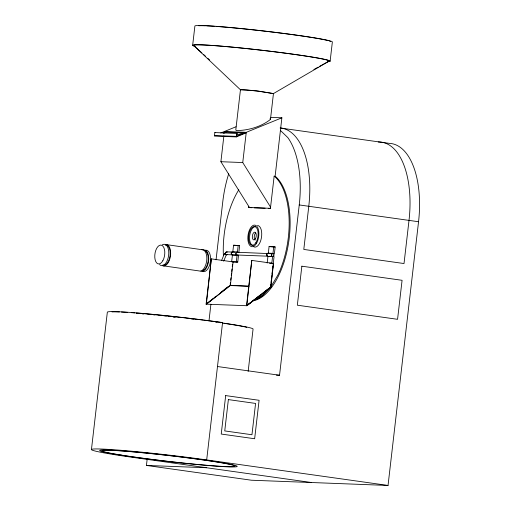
<?xml version="1.0" encoding="UTF-8"?>
<svg xmlns="http://www.w3.org/2000/svg" width="511" height="511" viewBox="0 0 511 511"><rect width="100%" height="100%" fill="white"/><g stroke="black" fill="none" stroke-linecap="round" stroke-linejoin="round"><path stroke-width="0.77" d="M91.443 449.578L107.336 312.227A77.506 3.379 6.6 0 1 222.572 322.569L206.68 459.919L388.041 485.45L418.554 221.736A77.506 38.127 -82 0 0 389.203 143.355L280.226 128.012M192.66 45.3L194.883 26.074A69.202 3.021 6.6 0 1 263.369 30.935A69.202 3.021 6.6 0 1 332.367 41.928L330.138 61.16M388.041 485.45L251.438 480.225L146.44 465.438L147.174 459.102M236.74 136.207L237.059 133.46L214.837 132.573L214.428 136.079L236.286 136.916L246.181 132.886M251.878 207.715L249.534 207.626L220.893 161.712L223.875 135.952M224.323 132.049L224.386 131.499L246.245 132.336L242.751 162.549L270.575 207.147M265.445 291.219L246.532 305.706L251.776 260.418L273.526 263.452L270.76 287.367L246.807 305.719L206.099 304.16L211.337 258.873L206.374 304.173L230.384 285.285L248.895 286.243L230.301 285.553L206.323 304.166M208.993 320.838L210.915 304.198M216.051 259.837L222.739 202.011A77.506 38.127 -82 0 1 228.698 173.804M236.286 136.916L236.689 133.409L237.059 133.46M237.417 252.268L238.848 252.472L239.64 245.606L233.565 245.223L232.805 251.814A1.661 1.444 -87.8 0 0 231.183 253.264A1.661 1.444 -87.8 0 0 232.422 255.117L231.655 261.709L237.736 262.086L238.528 255.219L237.098 255.015A1.386 1.201 -87.8 0 1 236.063 253.475A1.386 1.201 -87.8 0 1 237.417 252.268L274.362 253.833L275.161 246.96L269.08 246.583L268.32 253.175A1.661 1.444 -87.8 0 0 266.697 254.625A1.661 1.444 -87.8 0 0 267.936 256.471L267.176 263.063M230.244 284.103L230.429 282.519M230.704 280.137L230.978 277.76M231.259 275.378L231.534 273.002M231.713 271.418L231.988 269.035M232.269 266.659L232.543 264.276M230.384 285.285L233.093 261.907L211.337 258.873M236.306 261.887L237.066 255.289A1.661 1.444 -87.8 0 1 235.827 253.443A1.661 1.444 -87.8 0 1 237.449 251.993L238.209 245.401M249.534 207.626L248.582 207.485L248.716 206.31M201.851 52.908L193.592 45.409L240.451 89.783L235.814 129.89L236.261 130.586C248.071 130.529 261.21 126.805 270.46 119.421L273.449 93.59L329.205 61.052L319.452 66.436M248.161 371.414L253.066 329.033A69.202 3.021 6.6 0 0 222.489 322.984M253.386 300.717A65.05 32.001 -82 0 0 288.095 245.702A65.05 32.001 -82 0 0 275.557 176.531L274.158 176.154L270.434 208.322L248.582 207.485M275.116 176.289L281.88 117.805L270.951 117.389M271.82 263.242L272.58 256.65A1.661 1.444 -87.8 0 1 271.341 254.804A1.661 1.444 -87.8 0 1 272.963 253.354L273.73 246.762M270.606 286.301L270.792 284.729M271.06 282.359L271.335 279.996M271.609 277.633L271.795 276.055M272.069 273.692L272.337 271.328M272.612 268.965L272.887 266.595M276.349 375.131L279.536 375.253L299.242 204.937A77.506 38.127 -82 0 0 287.821 137.593L280.418 130.458M256.19 298.552A68.18 33.541 -82 0 0 263.612 294.279L270.721 287.105L274.049 256.579L269.521 256.26M221.531 260.68L224.399 253.635M223.62 261.185L226.443 254.612L236.325 254.989M253.98 300.225A65.05 32.001 -82 0 0 262.571 295.69L270.721 287.105L277.888 275.065A65.05 32.001 -82 0 0 274.605 176.397L274.158 176.154M206.099 304.16L212.883 298.731M214.115 297.741L215.355 296.75M220.286 292.803L227.689 286.875M270.721 287.105L246.807 305.719L251.776 260.418M246.532 305.706L250.224 302.844M251.457 301.892L261.293 294.253M263.139 292.822L268.058 289.002M266.704 290.254L270.76 287.367M313.882 69.515L318.059 67.203M214.882 135.37L214.492 135.53L236.35 136.367L281.88 117.805M220.733 132.988L236.025 126.754M223.039 133.02L226.577 131.583L226.718 132.049L223.799 133.237M236.727 134.176L239.11 134.265L244.06 132.247M226.514 132.132L243.204 132.771M220.893 161.712L242.751 162.549M254.216 207.805L265.145 208.22M268.269 208.341L270.613 208.431M239.64 245.606L233.565 245.223M275.161 246.96L269.08 246.583M232.805 251.814L237.449 251.993M268.32 253.175L272.963 253.354M235.092 252.179L226.763 251.859L225.179 253.424A1.386 0.549 22.2 0 0 224.495 253.967A1.386 0.549 22.2 0 0 226.201 254.848A1.386 0.549 22.2 0 0 226.884 254.306M237.098 255.015L267.176 256.171M232.422 255.117L237.066 255.289M267.936 256.471L272.58 256.65M269.495 263.152L272.095 263.254M232.818 261.9L237.736 262.086M222.572 322.569L221.48 322.524A75.289 3.283 6.6 0 0 204.228 320.218M146.44 465.438L206.546 467.737M214.837 132.573L215.201 132.624M299.242 204.937L418.554 221.736M217.488 366.521L279.536 375.253M311.544 482.525L130.184 456.987A77.506 3.379 6.6 0 1 101.619 449.048A77.506 3.379 6.6 0 1 206.68 459.919M167.129 244.731L203.314 249.879M203.621 54.511L205.39 56.121M207.753 58.26L209.523 59.87M270.006 118.718L270.46 119.421M230.55 285.56L230.154 284.895L230.423 285.56M239.11 134.265L239.25 134.732M136.245 313.377A69.202 3.021 6.6 0 1 137.683 313.486M142.275 313.843A69.202 3.021 6.6 0 1 143.885 313.978M148.037 314.329A69.202 3.021 6.6 0 1 149.736 314.482M153.485 314.827A69.202 3.021 6.6 0 1 155.031 314.974M158.985 315.351A69.202 3.021 6.6 0 1 160.595 315.511M163.839 315.836A69.202 3.021 6.6 0 1 166.292 316.085M168.547 316.322A69.202 3.021 6.6 0 1 170.84 316.565M173.159 316.814A69.202 3.021 6.6 0 1 175.49 317.069M178.62 317.414A69.202 3.021 6.6 0 1 180.185 317.593M187.179 318.398A69.202 3.021 6.6 0 1 188.744 318.583M191.095 318.864A69.202 3.021 6.6 0 1 193.439 319.145M195.77 319.426A69.202 3.021 6.6 0 1 197.316 319.618M215.476 321.994A69.202 3.021 6.6 0 1 216.99 322.205M219.289 322.524A69.202 3.021 6.6 0 1 220.899 322.754M173.037 316.903A66.986 2.919 6.6 0 1 174.609 317.069M223.863 323.303A66.986 2.919 6.6 0 1 241.831 326.261M242.77 326.446A66.986 2.919 6.6 0 1 246.775 327.302M280.194 127.948A77.506 38.127 -82 0 1 308.785 206.284L303.796 249.432L404.016 263.542L409.011 220.394A77.506 38.127 -82 0 0 378.236 142.013M112.011 311.908A75.289 3.283 6.6 0 1 119.421 311.966M121.439 312.049A75.289 3.283 6.6 0 1 127.712 312.406M131.244 312.643A75.289 3.283 6.6 0 1 134.789 312.904M136.277 313.019A75.289 3.283 6.6 0 1 203.416 320.11M194.206 45.875A68.257 2.977 6.6 0 1 262.635 50.378A68.257 2.977 6.6 0 1 328.215 61.454M195.068 46.367A69.202 3.021 6.6 0 1 261.147 50.161A69.202 3.021 6.6 0 1 327.864 61.684M198.753 25.754A67.541 2.945 6.6 0 1 205.396 25.806M206.674 25.857A67.541 2.945 6.6 0 1 214.288 26.291M216.006 26.412A67.541 2.945 6.6 0 1 328.362 40.701M329.371 41.001A67.541 2.945 6.6 0 1 330.713 41.736M223.409 255.621A65.05 32.001 -82 0 1 238.79 189.811M257.474 225.492A10.897 5.359 -82 0 1 261.389 237.922A10.897 5.359 -82 0 1 253.622 246.698M253.226 245.433A9.466 4.656 -82 0 1 249.643 235.858A9.466 4.656 -82 0 1 255.398 226.641M255.289 240.029A3.909 1.923 -82 0 1 254.254 236.74A3.909 1.923 -82 0 1 255.647 232.914M232.454 254.842A1.386 1.201 -87.8 0 1 232.147 254.746M231.655 254.318A1.386 1.201 -87.8 0 1 231.419 253.66M231.419 253.296A1.386 1.201 -87.8 0 1 231.655 252.632M232.154 252.191A1.386 1.201 -87.8 0 1 232.773 252.089M267.394 255.928A1.386 1.201 -87.8 0 1 267.17 255.679M267.017 255.366A1.386 1.201 -87.8 0 1 267.975 253.456M227.331 254.325A1.386 1.201 -87.8 0 1 225.715 254.178A1.386 1.201 -87.8 0 1 225.715 252.313A1.386 1.201 -87.8 0 1 227.338 252.127M205.633 250.237A10.795 5.557 -81.9 0 1 210.411 261.613A10.795 5.557 -81.9 0 1 202.714 271.443M203.755 249.968A10.795 5.557 -81.9 0 1 208.526 261.345A10.795 5.557 -81.9 0 1 200.836 271.175M205.026 250.958A9.965 5.129 -81.9 0 1 208.105 261.293A9.965 5.129 -81.9 0 1 202.33 270.53M201.877 249.7A10.795 5.557 -81.9 0 1 206.648 261.076A10.795 5.557 -81.9 0 1 198.958 270.907L162.773 265.758A10.795 5.557 -81.9 0 0 170.463 255.928A10.795 5.557 -81.9 0 0 165.692 244.552M165.634 245.369A9.965 5.129 -81.9 0 1 170.035 255.877A9.965 5.129 -81.9 0 1 162.939 264.947M162.319 244.833A10.795 5.557 -81.9 0 1 168.585 255.66A10.795 5.557 -81.9 0 1 159.598 264.589M225.683 395.591L221.231 434.05L254.644 438.751L259.09 400.292L225.683 395.591M228.372 399.596L224.751 430.914L251.955 434.746L255.577 403.428L228.372 399.596M301.854 266.193L297.338 305.201L397.564 319.311L402.08 280.303L301.854 266.193M240.994 89.661L240.451 89.783L246.858 89.949L259.045 91.207L273.449 93.59L256.886 90.952L240.994 89.661M120.008 455.02A69.202 3.021 6.6 0 0 234.9 466.907A69.202 3.021 6.6 0 0 150.4 453.436A69.202 3.021 6.6 0 0 120.008 455.02M255.896 242.674A9.466 4.656 -82 0 0 255.615 226.878A9.466 4.656 -82 0 0 248.563 238.158A9.466 4.656 -82 0 0 255.896 242.674M256.279 243.696A10.897 5.359 -82 0 0 255.96 225.511A10.897 5.359 -82 0 0 247.841 238.503A10.897 5.359 -82 0 0 256.279 243.696M255.359 238.829A3.909 1.923 -82 0 0 255.245 232.313A3.909 1.923 -82 0 0 252.332 236.97A3.909 1.923 -82 0 0 255.359 238.829M121.554 455.129A66.986 2.919 6.6 0 0 232.773 466.632A66.986 2.919 6.6 0 0 150.975 453.602A66.986 2.919 6.6 0 0 121.554 455.129M273.73 255.832A1.386 1.201 -87.8 0 0 272.931 253.628A1.386 1.201 -87.8 0 0 271.66 255.545A1.386 1.201 -87.8 0 0 273.73 255.832M162.843 260.712A9.498 4.886 -81.9 0 0 161.7 245.254A9.498 4.886 -81.9 0 0 154.801 257.55A9.498 4.886 -81.9 0 0 162.843 260.712"/></g></svg>
